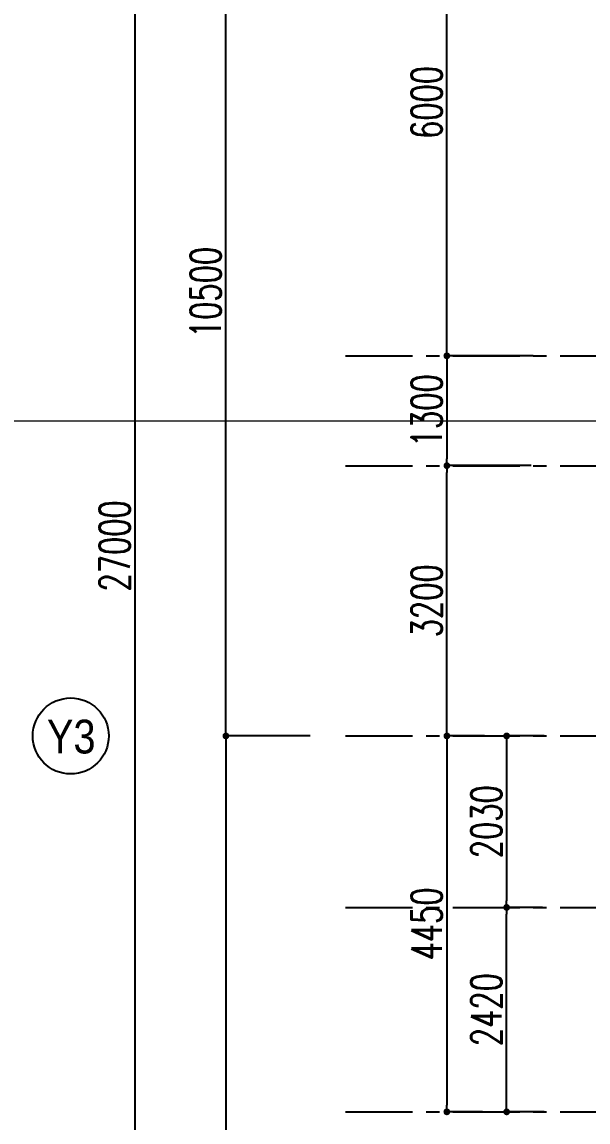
# Model space of a CAD drawing. Extents: x -119186 to 81195, y 1816 to 147180.
# Drawn here: x 12066 to 18771, y 27613 to 40635 of the extents above; entities that cross this region are included whole.
import ezdxf
from ezdxf.enums import TextEntityAlignment as Align

# ---------------------------------------------------------------- set-up
doc = ezdxf.new("R2010")
doc.units = 0
doc.header["$LTSCALE"] = 12.7
doc.header["$MEASUREMENT"] = 0
doc.header["$PDMODE"] = 1
doc.header["$PDSIZE"] = -2
doc.linetypes.add('CENTER', pattern=[2, 1.25, -0.25, 0.25, -0.25])
doc.layers.get('0').update_dxf_attribs({"linetype": 'CONTINUOUS'})
doc.layers.get('DEFPOINTS').update_dxf_attribs({"color": 1, "linetype": 'CONTINUOUS'})
for name, color, linetype in [('A_寸法', 9, 'CONTINUOUS'), ('A_通り芯', 8, 'CENTER'), ('A_通り記号', 2, 'CENTER')]:
    doc.layers.add(name, color=color, linetype=linetype)
doc.layers.add('改修記述', color=1, linetype='CONTINUOUS', lineweight=9, true_color=0xff0000)
doc.styles.add('Dim', font='simplex.shx', dxfattribs={"width": 0.7, "bigfont": 'extfont2.shx'})
doc.styles.add('スタイル1', font='MS PGothic.ttf')
doc.dimstyles.new('1-200', dxfattribs={"dimscale": 200, "dimtxt": 3, "dimasz": 1, "dimexe": 1, "dimexo": 1, "dimgap": 1, "dimtad": 1, "dimdec": 0, "dimtxsty": 'Dim', "dimblk": 'DOT', "dimcen": 2.5, "dimadec": 0, "dimazin": 0, "dimtfac": 1, "dimtdec": 0, "dimtix": 1, "dimtmove": 2, "dimatfit": 3, "dimldrblk": '引出線', "dimfxl": 1, "dimlwd": -1, "dimlwe": -1, "dimarcsym": 0})

# ---------------------------------------------------------------- blocks, each defined once
blk = doc.blocks.new('_Dot')
at = {"color": 0, "linetype": 'ByBlock', "lineweight": -2}
blk.add_line((-0.5, 0), (-1, 0), dxfattribs=at)
at = {"color": 0, "linetype": 'ByBlock', "const_width": 0.5}
blk.add_lwpolyline([(-0.25, 0, 1), (0.25, 0, 1)], format="xyb", close=True, dxfattribs=at)
blk = doc.blocks.new('*D6')
at = {"layer": 'A_寸法', "color": 0, "transparency": 16777216}
for p, q in [((15481, 32183), (14481, 32183)), ((14481, 32103), (14481, 21013)), ((15481, 20933), (14481, 20933))]:
    blk.add_line(p, q, dxfattribs=at)
at = {"layer": 'DEFPOINTS', "color": 0, "transparency": 16777216}
for p in [(15481, 32183), (14481, 20933), (15481, 20933)]:
    blk.add_point(p, dxfattribs=at)
at = {"layer": 'A_寸法', "color": 0, "transparency": 16777216, "xscale": 80, "yscale": 80, "zscale": 80}
for p, rotation in [((14481, 32183), 90), ((14481, 20933), 270)]:
    blk.add_blockref('_Dot', p, dxfattribs=dict(at, rotation=rotation))
at = {"layer": 'A_寸法', "color": 0, "transparency": 16777216, "insert": (14241, 26558), "char_height": 360, "attachment_point": 5, "rotation": 90, "style": 'Dim'}
blk.add_mtext('11250', dxfattribs=at)
blk = doc.blocks.new('引出線')
at = {"color": 0, "linetype": 'ByBlock'}
for points in [[(0, 0), (-1.96, -0.4)], [(-1, 0), (0, 0)]]:
    blk.add_lwpolyline(points, dxfattribs=at)
blk = doc.blocks.new('*D7')
at = {"layer": 'A_寸法', "color": 0, "transparency": 16777216}
for p, q in [((15481, 42683), (14481, 42683)), ((14481, 32263), (14481, 42603)), ((15481, 32183), (14481, 32183))]:
    blk.add_line(p, q, dxfattribs=at)
at = {"layer": 'DEFPOINTS', "color": 0, "transparency": 16777216}
for p in [(14481, 42683), (15481, 42683), (15481, 32183)]:
    blk.add_point(p, dxfattribs=at)
at = {"layer": 'A_寸法', "color": 0, "transparency": 16777216, "xscale": 80, "yscale": 80, "zscale": 80}
for p, rotation in [((14481, 42683), 90), ((14481, 32183), 270)]:
    blk.add_blockref('_Dot', p, dxfattribs=dict(at, rotation=rotation))
at = {"layer": 'A_寸法', "color": 0, "transparency": 16777216, "insert": (14241, 37433), "char_height": 360, "attachment_point": 5, "rotation": 90, "style": 'Dim'}
blk.add_mtext('10500', dxfattribs=at)
blk = doc.blocks.new('*D9')
at = {"layer": 'A_寸法', "color": 0, "transparency": 16777216}
for p, q in [((14404, 47933), (13404, 47933)), ((13404, 47853), (13404, 21013)), ((14404, 20933), (13404, 20933))]:
    blk.add_line(p, q, dxfattribs=at)
at = {"layer": 'DEFPOINTS', "color": 0, "transparency": 16777216}
for p in [(14404, 47933), (13404, 20933), (14404, 20933)]:
    blk.add_point(p, dxfattribs=at)
at = {"layer": 'A_寸法', "color": 0, "transparency": 16777216, "xscale": 80, "yscale": 80, "zscale": 80}
for p, rotation in [((13404, 47933), 90), ((13404, 20933), 270)]:
    blk.add_blockref('_Dot', p, dxfattribs=dict(at, rotation=rotation))
at = {"layer": 'A_寸法', "color": 0, "transparency": 16777216, "insert": (13164, 34433), "char_height": 360, "attachment_point": 5, "rotation": 90, "style": 'Dim'}
blk.add_mtext('27000', dxfattribs=at)
blk = doc.blocks.new('*D10')
at = {"layer": 'A_寸法', "color": 0, "transparency": 16777216}
for p, q in [((18099, 42683), (17099, 42683)), ((17099, 36763), (17099, 42603)), ((18121, 36683), (17099, 36683))]:
    blk.add_line(p, q, dxfattribs=at)
at = {"layer": 'DEFPOINTS', "color": 0, "transparency": 16777216}
for p in [(17099, 42683), (18099, 42683), (18121, 36683)]:
    blk.add_point(p, dxfattribs=at)
at = {"layer": 'A_寸法', "color": 0, "transparency": 16777216, "xscale": 80, "yscale": 80, "zscale": 80}
for p, rotation in [((17099, 42683), 90), ((17099, 36683), 270)]:
    blk.add_blockref('_Dot', p, dxfattribs=dict(at, rotation=rotation))
at = {"layer": 'A_寸法', "color": 0, "transparency": 16777216, "insert": (16859, 39683), "char_height": 360, "attachment_point": 5, "rotation": 90, "style": 'Dim'}
blk.add_mtext('6000', dxfattribs=at)
blk = doc.blocks.new('*D35')
at = {"layer": 'A_寸法', "color": 0, "transparency": 16777216}
for p, q in [((18121, 36683), (17099, 36683)), ((17099, 36603), (17099, 35463)), ((18099, 35383), (17099, 35383))]:
    blk.add_line(p, q, dxfattribs=at)
at = {"layer": 'DEFPOINTS', "color": 0, "transparency": 16777216}
for p in [(18121, 36683), (17099, 35383), (18099, 35383)]:
    blk.add_point(p, dxfattribs=at)
at = {"layer": 'A_寸法', "color": 0, "transparency": 16777216, "xscale": 80, "yscale": 80, "zscale": 80}
for p, rotation in [((17099, 36683), 90), ((17099, 35383), 270)]:
    blk.add_blockref('_Dot', p, dxfattribs=dict(at, rotation=rotation))
at = {"layer": 'A_寸法', "color": 0, "transparency": 16777216, "insert": (16859, 36033), "char_height": 360, "attachment_point": 5, "rotation": 90, "style": 'Dim'}
blk.add_mtext('1300', dxfattribs=at)
blk = doc.blocks.new('*D36')
at = {"layer": 'A_寸法', "color": 0, "transparency": 16777216}
for p, q in [((18099, 35383), (17099, 35383)), ((17099, 32263), (17099, 35303)), ((17544, 32183), (17099, 32183))]:
    blk.add_line(p, q, dxfattribs=at)
at = {"layer": 'DEFPOINTS', "color": 0, "transparency": 16777216}
for p in [(17099, 35383), (18099, 35383), (17544, 32183)]:
    blk.add_point(p, dxfattribs=at)
at = {"layer": 'A_寸法', "color": 0, "transparency": 16777216, "xscale": 80, "yscale": 80, "zscale": 80}
for p, rotation in [((17099, 35383), 90), ((17099, 32183), 270)]:
    blk.add_blockref('_Dot', p, dxfattribs=dict(at, rotation=rotation))
at = {"layer": 'A_寸法', "color": 0, "transparency": 16777216, "insert": (16859, 33783), "char_height": 360, "attachment_point": 5, "rotation": 90, "style": 'Dim'}
blk.add_mtext('3200', dxfattribs=at)
blk = doc.blocks.new('*D51')
at = {"layer": 'A_寸法', "color": 0, "transparency": 16777216}
for p, q in [((17544, 32183), (17099, 32183)), ((17099, 32103), (17099, 27813)), ((17522, 27733), (17099, 27733))]:
    blk.add_line(p, q, dxfattribs=at)
at = {"layer": 'DEFPOINTS', "color": 0, "transparency": 16777216}
for p in [(17544, 32183), (17099, 27733), (17522, 27733)]:
    blk.add_point(p, dxfattribs=at)
at = {"layer": 'A_寸法', "color": 0, "transparency": 16777216, "xscale": 80, "yscale": 80, "zscale": 80}
for p, rotation in [((17099, 32183), 90), ((17099, 27733), 270)]:
    blk.add_blockref('_Dot', p, dxfattribs=dict(at, rotation=rotation))
at = {"layer": 'A_寸法', "color": 0, "transparency": 16777216, "insert": (16859, 29958), "char_height": 360, "attachment_point": 5, "rotation": 90, "style": 'Dim'}
blk.add_mtext('4450', dxfattribs=at)
blk = doc.blocks.new('*D71')
at = {"layer": 'A_寸法', "color": 0, "transparency": 16777216}
for p, q in [((18252, 32183), (17807, 32183)), ((17807, 32103), (17807, 30233)), ((18230, 30153), (17807, 30153))]:
    blk.add_line(p, q, dxfattribs=at)
at = {"layer": 'DEFPOINTS', "color": 0, "transparency": 16777216}
for p in [(18252, 32183), (17807, 30153), (18230, 30153)]:
    blk.add_point(p, dxfattribs=at)
at = {"layer": 'A_寸法', "color": 0, "transparency": 16777216, "xscale": 80, "yscale": 80, "zscale": 80}
for p, rotation in [((17807, 32183), 90), ((17807, 30153), 270)]:
    blk.add_blockref('_Dot', p, dxfattribs=dict(at, rotation=rotation))
at = {"layer": 'A_寸法', "color": 0, "transparency": 16777216, "insert": (17567, 31168), "char_height": 360, "attachment_point": 5, "rotation": 90, "style": 'Dim'}
blk.add_mtext('2030', dxfattribs=at)
blk = doc.blocks.new('*D72')
at = {"layer": 'A_寸法', "color": 0, "transparency": 16777216}
for p, q in [((18230, 30153), (17807, 30153)), ((17807, 27813), (17807, 30073)), ((18252, 27733), (17807, 27733))]:
    blk.add_line(p, q, dxfattribs=at)
at = {"layer": 'DEFPOINTS', "color": 0, "transparency": 16777216}
for p in [(17807, 30153), (18230, 30153), (18252, 27733)]:
    blk.add_point(p, dxfattribs=at)
at = {"layer": 'A_寸法', "color": 0, "transparency": 16777216, "xscale": 80, "yscale": 80, "zscale": 80}
for p, rotation in [((17807, 30153), 90), ((17807, 27733), 270)]:
    blk.add_blockref('_Dot', p, dxfattribs=dict(at, rotation=rotation))
at = {"layer": 'A_寸法', "color": 0, "transparency": 16777216, "insert": (17567, 28943), "char_height": 360, "attachment_point": 5, "rotation": 90, "style": 'Dim'}
blk.add_mtext('2420', dxfattribs=at)

msp = doc.modelspace()

# ---------------------------------------------------------------- linework, layer by layer
at = {"layer": 'A_通り芯', "color": 8, "ltscale": 50}
for p, q in [((15899.26, 36682.64), (73034.11, 36682.64)), ((15899.26, 35382.64), (35744.83, 35382.64)), ((15899.26, 32182.64), (73034.11, 32182.64)), ((15899.26, 30152.64), (32016.44, 30152.64)), ((15899.26, 27732.64), (23261.62, 27732.64))]:
    msp.add_line(p, q, dxfattribs=at)
at = {"layer": 'A_通り記号', "color": 8, "linetype": 'Continuous'}
msp.add_circle((12643.33, 32182.64), 450, dxfattribs=at)
at = {"layer": '改修記述'}
msp.add_line((24944.13, 35910.63), (11846.12, 35910.63), dxfattribs=at)

# ---------------------------------------------------------------- texts
at = {"layer": 'A_通り記号', "color": 8, "linetype": 'Continuous', "style": 'スタイル1', "width": 0.9}
msp.add_text('Y3', height=400, dxfattribs=at).set_placement((12649.16, 32175.67), align=Align.MIDDLE)

# ---------------------------------------------------------------- dimensions: what is measured, and where the dimension line sits
at = {"layer": 'A_寸法', "color": 8}
for base, p1, p2, angle, picture, middle in [((13404.1, 20932.64), (14403.97, 47932.64), (14403.97, 20932.64), 270, '*D9', (13164.1, 34432.64)), ((14480.73, 42682.64), (15480.6, 32182.64), (15480.6, 42682.64), 90, '*D7', (14240.73, 37432.64)), ((17098.69, 42682.64), (18120.71, 36682.64), (18098.55, 42682.64), 90, '*D10', (16858.69, 39682.64)), ((17098.69, 35382.64), (18120.71, 36682.64), (18098.55, 35382.64), 270, '*D35', (16858.69, 36032.64)), ((17098.69, 35382.64), (17543.79, 32182.64), (18098.55, 35382.64), 90, '*D36', (16858.69, 33782.64)), ((14480.73, 20932.64), (15480.6, 32182.64), (15480.6, 20932.64), 270, '*D6', (14240.73, 26557.64)), ((17098.69, 27732.64), (17543.79, 32182.64), (17521.63, 27732.64), 270, '*D51', (16858.69, 29957.64)), ((17806.69, 30152.64), (18251.8, 32182.64), (18229.64, 30152.64), 270, '*D71', (17566.69, 31167.64)), ((17806.69, 30152.64), (18251.8, 27732.64), (18229.64, 30152.64), 90, '*D72', (17566.69, 28942.64))]:
    dim = msp.add_linear_dim(base=base, p1=p1, p2=p2, angle=angle, dimstyle='1-200', override={"dimtxt": 1.8, "dimasz": 0.4, "dimexe": 0, "dimexo": 0, "dimgap": 0.3}, dxfattribs=at)
    dim.commit()
    dim.dimension.update_dxf_attribs({"geometry": picture, "text_midpoint": middle})

doc.saveas('drawing.dxf')
